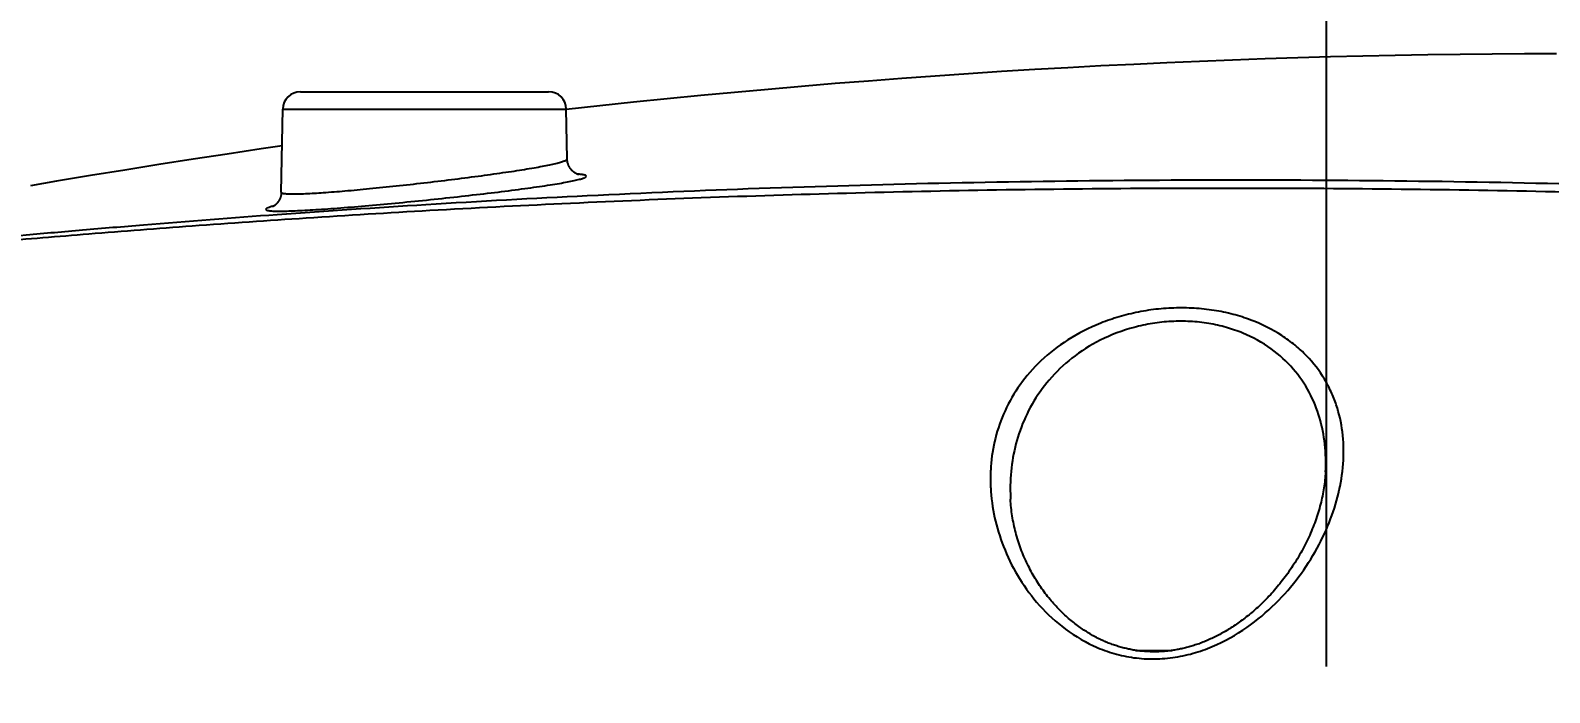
# Model space of a CAD drawing. Header units: millimetres. Extents: x 5828 to 6704, y 123 to 421.
# Drawn here: x 6407.622 to 6409.77, y 194.309 to 195.245 of the extents above; entities that cross this region are included whole.
import ezdxf

# ---------------------------------------------------------------- set-up
doc = ezdxf.new("R2010")
doc.units = ezdxf.units.MM
doc.linetypes.add('CENTER', pattern=[0.6, 0.375, -0.075, 0.075, -0.075])
for name, color, linetype in [('中心线', 7, 'Continuous'), ('外形图', 7, 'Continuous'), ('尺寸标注', 7, 'Continuous')]:
    doc.layers.add(name, color=color, linetype=linetype)
doc.styles.add('微软雅黑', font='msyh.ttc', dxfattribs={"height": 1.5})
doc.dimstyles.new('尺寸标注_1_20比例', dxfattribs={"dimtxt": 1.5, "dimasz": 1.25, "dimexe": 0.5, "dimexo": 0.4, "dimgap": 0.5, "dimtad": 1, "dimdec": 1, "dimlfac": 20, "dimdsep": 46, "dimtxsty": '微软雅黑', "dimcen": 0.09, "dimadec": 0, "dimazin": 0, "dimtp": 0.01, "dimtm": 0.01, "dimtfac": 1, "dimtdec": 1, "dimtofl": 0, "dimtmove": 0, "dimatfit": 3, "dimfxl": 1, "dimtolj": 1, "dimarcsym": 0})

# ---------------------------------------------------------------- blocks, each defined once
blk = doc.blocks.new('*D1102')
at = {"layer": 'Defpoints', "color": 0}
for p in [(6409.4545, 201.6953), (6409.4545, 196.4975), (6406.5795, 189.9086)]:
    blk.add_point(p, dxfattribs=at)
at = {"layer": '尺寸标注', "color": 0, "lineweight": -2}
for p, q in [((6406.5795, 190.3086), (6406.5795, 202.1953)), ((6409.4545, 196.8975), (6409.4545, 202.1953)), ((6405.3295, 201.6953), (6404.0795, 201.6953)), ((6410.7045, 201.6953), (6417.675, 201.6953))]:
    blk.add_line(p, q, dxfattribs=at)
at = {"layer": '尺寸标注', "color": 0}
for points in [[(6405.3295, 201.487), (6405.3295, 201.9037), (6406.5795, 201.6953)], [(6410.7045, 201.9037), (6410.7045, 201.487), (6409.4545, 201.6953)]]:
    blk.add_solid(points, dxfattribs=at)
at = {"layer": '尺寸标注', "color": 0, "insert": (6415.1519, 202.9561), "char_height": 1.5, "attachment_point": 5, "style": '微软雅黑'}
blk.add_mtext('\\A1;\\A1;{\\fAlibaba PuHuiTi 3.0 55 Regular|b0|i0|c134|p18;57.5}', dxfattribs=at)

msp = doc.modelspace()

# ---------------------------------------------------------------- linework, layer by layer
at = {"layer": '中心线', "linetype": 'CENTER', "ltscale": 5}
msp.add_line((6409.4545, 182.3461), (6409.4545, 196.4975), dxfattribs=at)
at = {"layer": '外形图', "linetype": 'ByBlock'}
for p, q in [((6408.0041, 195.1586), (6408.3549, 195.1586)), ((6407.977, 195.0165), (6407.9791, 195.1341)), ((6407.9791, 195.1341), (6408.3799, 195.1341)), ((6408.3811, 195.0636), (6408.3799, 195.1341)), ((6409.0075, 194.6019), (6409.0078, 194.5823)), ((6409.1852, 194.3686), (6409.2366, 194.3686))]:
    msp.add_line(p, q, dxfattribs=at)
for points in [[(6409.7796, 195.2121), (6409.7343, 195.212), (6409.6888, 195.2117), (6409.6433, 195.2112), (6409.5976, 195.2106), (6409.5518, 195.2098), (6409.506, 195.2088), (6409.46, 195.2077), (6409.4139, 195.2064), (6409.3678, 195.2049), (6409.3215, 195.2033), (6409.2752, 195.2015), (6409.2287, 195.1995), (6409.1822, 195.1973), (6409.1356, 195.195), (6409.0889, 195.1925), (6409.0421, 195.1898), (6408.9952, 195.187), (6408.9483, 195.1839), (6408.9013, 195.1807), (6408.8542, 195.1773), (6408.807, 195.1737), (6408.7598, 195.17), (6408.7125, 195.166), (6408.6651, 195.1619), (6408.6176, 195.1576), (6408.5701, 195.1531), (6408.5225, 195.1484), (6408.475, 195.1436), (6408.4273, 195.1385), (6408.3799, 195.1333)], [(6407.9782, 195.0819), (6407.9485, 195.0776), (6407.9003, 195.0705), (6407.8522, 195.0632), (6407.8039, 195.0556), (6407.7557, 195.0479), (6407.7074, 195.04), (6407.6591, 195.0319), (6407.6223, 195.0255)], [(6408.3974, 195.0414), (6408.3974, 195.0414), (6408.3974, 195.0414), (6408.3973, 195.0414), (6408.3973, 195.0414), (6408.3972, 195.0415), (6408.3971, 195.0415), (6408.3971, 195.0415), (6408.397, 195.0415), (6408.3969, 195.0416), (6408.3968, 195.0416), (6408.3966, 195.0416), (6408.3965, 195.0417), (6408.3964, 195.0417), (6408.3962, 195.0418), (6408.3961, 195.0418), (6408.3959, 195.0419), (6408.3958, 195.0419), (6408.3956, 195.042), (6408.3954, 195.0421), (6408.3953, 195.0421), (6408.3951, 195.0422), (6408.3949, 195.0423), (6408.3947, 195.0424), (6408.3946, 195.0424), (6408.3944, 195.0425), (6408.3942, 195.0426), (6408.394, 195.0427), (6408.3938, 195.0428), (6408.3936, 195.0429), (6408.3934, 195.0431), (6408.3931, 195.0432), (6408.3929, 195.0433), (6408.3927, 195.0434), (6408.3925, 195.0436), (6408.3923, 195.0437), (6408.392, 195.0438), (6408.3918, 195.044), (6408.3916, 195.0441), (6408.3913, 195.0443), (6408.3911, 195.0445), (6408.3909, 195.0447), (6408.3906, 195.0448), (6408.3904, 195.045), (6408.3901, 195.0452), (6408.3899, 195.0454), (6408.3896, 195.0456), (6408.3893, 195.0459), (6408.3891, 195.0461), (6408.3888, 195.0463), (6408.3886, 195.0466), (6408.3883, 195.0468), (6408.388, 195.0471), (6408.3878, 195.0474), (6408.3875, 195.0476), (6408.3872, 195.0479), (6408.387, 195.0482), (6408.3867, 195.0486), (6408.3865, 195.0489), (6408.3862, 195.0492), (6408.3859, 195.0495), (6408.3857, 195.0499), (6408.3854, 195.0502), (6408.3852, 195.0506), (6408.385, 195.051), (6408.3847, 195.0514), (6408.3845, 195.0517), (6408.3843, 195.0521), (6408.384, 195.0525), (6408.3838, 195.053), (6408.3836, 195.0534), (6408.3834, 195.0538), (6408.3832, 195.0542), (6408.383, 195.0547), (6408.3828, 195.0551), (6408.3827, 195.0555), (6408.3825, 195.056), (6408.3824, 195.0565), (6408.3822, 195.0569), (6408.3821, 195.0574), (6408.3819, 195.0578), (6408.3818, 195.0583), (6408.3817, 195.0588), (6408.3816, 195.0593), (6408.3815, 195.0597), (6408.3814, 195.0602), (6408.3814, 195.0607), (6408.3813, 195.0612), (6408.3813, 195.0617), (6408.3812, 195.0622), (6408.3812, 195.0627), (6408.3812, 195.0631), (6408.3812, 195.0635)], [(6407.977, 195.0165), (6407.977, 195.0161), (6407.977, 195.0156), (6407.9769, 195.0151), (6407.9769, 195.0146), (6407.9769, 195.0141), (6407.9768, 195.0137), (6407.9767, 195.0132), (6407.9766, 195.0127), (6407.9766, 195.0123), (6407.9765, 195.0118), (6407.9764, 195.0113), (6407.9762, 195.0109), (6407.9761, 195.0104), (6407.976, 195.01), (6407.9759, 195.0095), (6407.9757, 195.0091), (6407.9756, 195.0087), (6407.9754, 195.0083), (6407.9753, 195.0078), (6407.9751, 195.0074), (6407.9749, 195.007), (6407.9747, 195.0066), (6407.9745, 195.0063), (6407.9744, 195.0059), (6407.9742, 195.0055), (6407.974, 195.0052), (6407.9738, 195.0048), (6407.9736, 195.0045), (6407.9734, 195.0041), (6407.9732, 195.0038), (6407.973, 195.0035), (6407.9727, 195.0032), (6407.9725, 195.0029), (6407.9723, 195.0026), (6407.9721, 195.0023), (6407.9719, 195.0021), (6407.9717, 195.0018), (6407.9715, 195.0015), (6407.9713, 195.0013), (6407.9711, 195.0011), (6407.9709, 195.0008), (6407.9707, 195.0006), (6407.9705, 195.0004), (6407.9703, 195.0002), (6407.9701, 195), (6407.9699, 194.9998), (6407.9697, 194.9996), (6407.9695, 194.9994), (6407.9693, 194.9992), (6407.9691, 194.9991), (6407.9689, 194.9989), (6407.9687, 194.9987), (6407.9686, 194.9986), (6407.9684, 194.9984), (6407.9682, 194.9983), (6407.968, 194.9982), (6407.9678, 194.998), (6407.9677, 194.9979), (6407.9675, 194.9978), (6407.9673, 194.9977), (6407.9672, 194.9975), (6407.967, 194.9974), (6407.9669, 194.9973), (6407.9667, 194.9972), (6407.9666, 194.9971), (6407.9664, 194.997), (6407.9663, 194.997), (6407.9661, 194.9969), (6407.966, 194.9968), (6407.9659, 194.9967), (6407.9658, 194.9967), (6407.9656, 194.9966), (6407.9655, 194.9965), (6407.9654, 194.9965), (6407.9653, 194.9964), (6407.9652, 194.9964), (6407.9652, 194.9963), (6407.9651, 194.9963), (6407.965, 194.9963), (6407.965, 194.9963), (6407.9649, 194.9962), (6407.9649, 194.9962), (6407.9649, 194.9962)], [(6409.4532, 194.6211), (6409.453, 194.6183), (6409.4528, 194.6155), (6409.4526, 194.6127), (6409.4523, 194.6099), (6409.452, 194.607), (6409.4517, 194.6042), (6409.4513, 194.6013), (6409.4508, 194.5985), (6409.4504, 194.5956), (6409.4499, 194.5927), (6409.4493, 194.5898), (6409.4487, 194.5869), (6409.4481, 194.584), (6409.4475, 194.5811), (6409.4468, 194.5782), (6409.4461, 194.5753), (6409.4453, 194.5724), (6409.4445, 194.5695), (6409.4436, 194.5666), (6409.4428, 194.5636), (6409.4419, 194.5607), (6409.4409, 194.5578), (6409.4399, 194.5549), (6409.4389, 194.552), (6409.4379, 194.5491), (6409.4368, 194.5462), (6409.4356, 194.5433), (6409.4345, 194.5404), (6409.4333, 194.5375), (6409.4321, 194.5346), (6409.4308, 194.5317), (6409.4295, 194.5289), (6409.4282, 194.526), (6409.4269, 194.5232), (6409.4255, 194.5204), (6409.4241, 194.5176), (6409.4226, 194.5148), (6409.4212, 194.512), (6409.4197, 194.5092), (6409.4181, 194.5065), (6409.4166, 194.5037), (6409.415, 194.501), (6409.4134, 194.4983), (6409.4118, 194.4957), (6409.4101, 194.493), (6409.4084, 194.4904), (6409.4067, 194.4878), (6409.405, 194.4852), (6409.4033, 194.4826), (6409.4015, 194.4801), (6409.3997, 194.4775), (6409.3979, 194.4751), (6409.3961, 194.4726), (6409.3943, 194.4702), (6409.3924, 194.4678), (6409.3906, 194.4654), (6409.3887, 194.463), (6409.3868, 194.4607), (6409.3849, 194.4584), (6409.383, 194.4561), (6409.3811, 194.4539), (6409.3791, 194.4517), (6409.3772, 194.4495), (6409.3752, 194.4474), (6409.3732, 194.4453), (6409.3713, 194.4432), (6409.3693, 194.4411), (6409.3673, 194.4391), (6409.3653, 194.4371), (6409.3633, 194.4352), (6409.3613, 194.4333), (6409.3593, 194.4314), (6409.3573, 194.4295), (6409.3553, 194.4277), (6409.3533, 194.4259), (6409.3513, 194.4242), (6409.3492, 194.4224), (6409.3472, 194.4208), (6409.3452, 194.4191), (6409.3432, 194.4175), (6409.3412, 194.4159), (6409.3392, 194.4143), (6409.3372, 194.4128), (6409.3352, 194.4113), (6409.3332, 194.4098), (6409.3312, 194.4084), (6409.3292, 194.407), (6409.3272, 194.4056), (6409.3252, 194.4042), (6409.3233, 194.4029), (6409.3213, 194.4016), (6409.3193, 194.4004), (6409.3174, 194.3992), (6409.3154, 194.398), (6409.3135, 194.3968), (6409.3115, 194.3956), (6409.3096, 194.3945), (6409.3077, 194.3934), (6409.3057, 194.3924), (6409.3038, 194.3913), (6409.3019, 194.3903), (6409.3, 194.3893), (6409.2981, 194.3884), (6409.2963, 194.3875), (6409.2944, 194.3866), (6409.2925, 194.3857), (6409.2907, 194.3848), (6409.2888, 194.384), (6409.287, 194.3832), (6409.2851, 194.3824), (6409.2833, 194.3816), (6409.2815, 194.3809), (6409.2797, 194.3802), (6409.2779, 194.3795), (6409.2761, 194.3788), (6409.2743, 194.3781), (6409.2725, 194.3775), (6409.2707, 194.3769), (6409.2689, 194.3763), (6409.2672, 194.3757), (6409.2654, 194.3752), (6409.2637, 194.3747), (6409.2619, 194.3741), (6409.2602, 194.3736), (6409.2585, 194.3732), (6409.2567, 194.3727), (6409.255, 194.3723), (6409.2533, 194.3719), (6409.2516, 194.3715), (6409.2499, 194.3711), (6409.2482, 194.3707), (6409.2465, 194.3704), (6409.2448, 194.37), (6409.2432, 194.3697), (6409.2415, 194.3694), (6409.2398, 194.3691), (6409.2382, 194.3689), (6409.2365, 194.3686), (6409.2349, 194.3684), (6409.2332, 194.3682), (6409.2316, 194.368), (6409.2299, 194.3678), (6409.2283, 194.3676), (6409.2266, 194.3674), (6409.225, 194.3673), (6409.2234, 194.3672), (6409.2218, 194.3671), (6409.2201, 194.367), (6409.2185, 194.3669), (6409.2169, 194.3668), (6409.2153, 194.3668), (6409.2137, 194.3667), (6409.212, 194.3667), (6409.2104, 194.3667), (6409.2088, 194.3667), (6409.2072, 194.3668), (6409.2056, 194.3668), (6409.204, 194.3669), (6409.2024, 194.3669), (6409.2008, 194.367), (6409.1992, 194.3671), (6409.1975, 194.3672), (6409.1959, 194.3674), (6409.1943, 194.3675), (6409.1927, 194.3677), (6409.1911, 194.3678), (6409.1895, 194.368), (6409.1879, 194.3682), (6409.1862, 194.3685), (6409.1846, 194.3687), (6409.183, 194.369), (6409.1814, 194.3692), (6409.1797, 194.3695), (6409.1781, 194.3698), (6409.1765, 194.3702), (6409.1748, 194.3705), (6409.1732, 194.3709), (6409.1716, 194.3712), (6409.1699, 194.3716), (6409.1683, 194.372), (6409.1666, 194.3725), (6409.165, 194.3729), (6409.1633, 194.3734), (6409.1616, 194.3739), (6409.16, 194.3744), (6409.1583, 194.3749), (6409.1566, 194.3754), (6409.1549, 194.376), (6409.1533, 194.3766), (6409.1516, 194.3772), (6409.1499, 194.3778), (6409.1482, 194.3784), (6409.1465, 194.3791), (6409.1448, 194.3798), (6409.1431, 194.3805), (6409.1414, 194.3812), (6409.1396, 194.382), (6409.1379, 194.3828), (6409.1362, 194.3836)], [(6409.1362, 194.3836), (6409.1344, 194.3844), (6409.1327, 194.3852), (6409.131, 194.3861), (6409.1292, 194.387), (6409.1275, 194.3879), (6409.1257, 194.3889), (6409.1239, 194.3899), (6409.1222, 194.3909), (6409.1204, 194.3919), (6409.1186, 194.393), (6409.1169, 194.394), (6409.1151, 194.3952), (6409.1133, 194.3963), (6409.1115, 194.3975), (6409.1097, 194.3987), (6409.1079, 194.3999), (6409.1062, 194.4011), (6409.1044, 194.4024), (6409.1026, 194.4037), (6409.1008, 194.4051), (6409.099, 194.4065), (6409.0972, 194.4079), (6409.0954, 194.4093), (6409.0936, 194.4108), (6409.0918, 194.4123), (6409.09, 194.4138), (6409.0882, 194.4154), (6409.0864, 194.417), (6409.0846, 194.4186), (6409.0829, 194.4203), (6409.0811, 194.422), (6409.0793, 194.4237), (6409.0776, 194.4255), (6409.0758, 194.4273), (6409.074, 194.4291), (6409.0723, 194.431), (6409.0706, 194.4329), (6409.0688, 194.4348), (6409.0671, 194.4368), (6409.0654, 194.4388), (6409.0637, 194.4408), (6409.062, 194.4429), (6409.0603, 194.445), (6409.0587, 194.4471), (6409.057, 194.4493), (6409.0554, 194.4515), (6409.0538, 194.4537), (6409.0522, 194.4559), (6409.0506, 194.4582), (6409.049, 194.4605), (6409.0475, 194.4629), (6409.0459, 194.4652), (6409.0444, 194.4677), (6409.0429, 194.4701), (6409.0414, 194.4726), (6409.04, 194.475), (6409.0386, 194.4776), (6409.0372, 194.4801), (6409.0358, 194.4827), (6409.0345, 194.4853), (6409.0331, 194.4879), (6409.0318, 194.4905), (6409.0306, 194.4932), (6409.0293, 194.4959), (6409.0281, 194.4986), (6409.0269, 194.5013), (6409.0258, 194.504), (6409.0246, 194.5068), (6409.0235, 194.5096), (6409.0225, 194.5124), (6409.0215, 194.5152), (6409.0205, 194.518), (6409.0195, 194.5209), (6409.0186, 194.5237), (6409.0177, 194.5266), (6409.0168, 194.5295), (6409.016, 194.5324), (6409.0152, 194.5353), (6409.0145, 194.5382), (6409.0138, 194.5411), (6409.0131, 194.544), (6409.0125, 194.547), (6409.0119, 194.5499), (6409.0113, 194.5529), (6409.0108, 194.5558), (6409.0103, 194.5587), (6409.0098, 194.5617), (6409.0094, 194.5647), (6409.0091, 194.5676), (6409.0087, 194.5706), (6409.0084, 194.5735), (6409.0082, 194.5765), (6409.008, 194.5794), (6409.0078, 194.5823)]]:
    msp.add_lwpolyline(points, dxfattribs=at)
for centre, radius, start, end in [((6408.0041, 195.1336), 0.025, 90, 179), ((6408.3549, 195.1336), 0.025, 1, 90), ((6409.2247, 194.6113), 0.2453, 177.1695, 182.989)]:
    msp.add_arc(centre, radius, start, end, dxfattribs=at)
for points, knots in [([(6407.977, 195.0165), (6407.977, 195.016), (6407.9777, 195.0156), (6407.9786, 195.0153), (6407.9795, 195.015), (6407.981, 195.0147), (6407.9832, 195.0145), (6407.9859, 195.0143), (6407.989, 195.0141), (6407.994, 195.0141), (6408.0015, 195.0141), (6408.0161, 195.0147), (6408.0381, 195.016), (6408.0683, 195.0184), (6408.1026, 195.0216), (6408.1399, 195.0254), (6408.1786, 195.0297), (6408.2173, 195.0343), (6408.2546, 195.0391), (6408.284, 195.0432), (6408.3058, 195.0464), (6408.3205, 195.0487), (6408.3338, 195.051), (6408.3456, 195.0531), (6408.3559, 195.0551), (6408.3645, 195.057), (6408.3713, 195.0588), (6408.3759, 195.0602), (6408.3785, 195.0614), (6408.3799, 195.0621), (6408.3807, 195.0627), (6408.3811, 195.0632), (6408.3811, 195.0635)], [0, 0, 0, 0, 0.003422, 0.004853, 0.006552, 0.010778, 0.016133, 0.022623, 0.030243, 0.03898, 0.059735, 0.084702, 0.146279, 0.221314, 0.306876, 0.399657, 0.496119, 0.592626, 0.685572, 0.771495, 0.810809, 0.847193, 0.880306, 0.909835, 0.935505, 0.957076, 0.974357, 0.987213, 0.991969, 0.995626, 0.998242, 1, 1, 1, 1]), ([(6407.5733, 195.0167), (6407.5542, 195.0132), (6407.5253, 195.0076), (6407.4867, 194.9997), (6407.4573, 194.9935), (6407.4279, 194.9871), (6407.3982, 194.9804), (6407.3678, 194.9733), (6407.3419, 194.9671), (6407.3205, 194.9619), (6407.3043, 194.9579), (6407.2884, 194.9539), (6407.2732, 194.95), (6407.2593, 194.9463), (6407.247, 194.9428), (6407.2366, 194.9396), (6407.2293, 194.9372), (6407.2244, 194.9353), (6407.2216, 194.9341), (6407.2192, 194.933), (6407.2173, 194.9319), (6407.2159, 194.931), (6407.215, 194.9301), (6407.2145, 194.9293), (6407.2145, 194.9288), (6407.2146, 194.9282), (6407.2152, 194.9276), (6407.2164, 194.9271), (6407.2179, 194.9266), (6407.221, 194.926), (6407.2261, 194.9256), (6407.2337, 194.9253), (6407.2433, 194.9254), (6407.255, 194.9258), (6407.2686, 194.9264), (6407.2842, 194.9274), (6407.3018, 194.9286), (6407.3291, 194.9307), (6407.3679, 194.9339), (6407.42, 194.9385), (6407.4793, 194.9439), (6407.5455, 194.9499), (6407.6186, 194.9565), (6407.6981, 194.9634), (6407.8164, 194.9734), (6407.9782, 194.9859), (6408.1874, 195), (6408.4144, 195.0125), (6408.6561, 195.0228), (6408.9092, 195.0301), (6409.17, 195.034), (6409.4348, 195.0343), (6409.6999, 195.0311), (6409.9615, 195.0245), (6410.2158, 195.0151), (6410.4594, 195.0036), (6410.6887, 194.9907), (6410.9007, 194.9774), (6411.0922, 194.9647), (6411.2377, 194.9552), (6411.3416, 194.9491), (6411.4095, 194.9454), (6411.4705, 194.9427), (6411.5243, 194.941), (6411.5708, 194.9403), (6411.605, 194.9406), (6411.6284, 194.9416), (6411.6465, 194.9428), (6411.6591, 194.9444), (6411.6668, 194.9458)], [0, 0, 0, 0, 0.012076, 0.018274, 0.024502, 0.030724, 0.036976, 0.043392, 0.050096, 0.053553, 0.057031, 0.060463, 0.063747, 0.066766, 0.069435, 0.071687, 0.073502, 0.07425, 0.074894, 0.075437, 0.07588, 0.076229, 0.076489, 0.076677, 0.076755, 0.076832, 0.077012, 0.077261, 0.077597, 0.078029, 0.079192, 0.080767, 0.082758, 0.085169, 0.087999, 0.091245, 0.094899, 0.098955, 0.108251, 0.119088, 0.131422, 0.14521, 0.16041, 0.176967, 0.194818, 0.234133, 0.277742, 0.325025, 0.375353, 0.428016, 0.482268, 0.537351, 0.592494, 0.646917, 0.699852, 0.750566, 0.79835, 0.842534, 0.882478, 0.91755, 0.933069, 0.947162, 0.95979, 0.97094, 0.980598, 0.988705, 0.992139, 0.995148, 1, 1, 1, 1]), ([(6407.9551, 194.9922), (6407.955, 194.9917), (6407.9562, 194.9911), (6407.9576, 194.9907), (6407.9596, 194.9904), (6407.962, 194.9901), (6407.965, 194.9899), (6407.9685, 194.9898), (6407.9742, 194.9897), (6407.9825, 194.9898), (6407.9939, 194.9902), (6408.0072, 194.9908), (6408.0222, 194.9916), (6408.0386, 194.9927), (6408.0632, 194.9945), (6408.0965, 194.9973), (6408.1385, 195.0011), (6408.1822, 195.0054), (6408.2257, 195.0101), (6408.2676, 195.0148), (6408.3007, 195.0189), (6408.3252, 195.0222), (6408.3415, 195.0245), (6408.3564, 195.0267), (6408.3696, 195.0289), (6408.3809, 195.0309), (6408.3904, 195.0328), (6408.3971, 195.0343), (6408.4013, 195.0355), (6408.4038, 195.0363), (6408.4057, 195.0371), (6408.4069, 195.0377), (6408.4076, 195.0382), (6408.408, 195.0386), (6408.4083, 195.039), (6408.4083, 195.0392)], [0, 0, 0, 0, 0.003224, 0.006317, 0.010532, 0.015892, 0.0224, 0.030047, 0.038822, 0.059675, 0.084773, 0.113877, 0.146703, 0.182931, 0.222205, 0.308326, 0.401716, 0.498772, 0.595782, 0.689064, 0.775091, 0.814355, 0.850617, 0.883533, 0.912794, 0.938123, 0.959283, 0.976089, 0.982814, 0.988408, 0.992868, 0.996215, 0.99749, 0.998521, 1, 1, 1, 1]), ([(6408.4083, 195.0392), (6408.4082, 195.0396), (6408.4075, 195.0402), (6408.4063, 195.0406), (6408.4049, 195.041), (6408.4031, 195.0413), (6408.3999, 195.0417), (6408.3973, 195.0419), (6408.3955, 195.0421)], [0, 0, 0, 0, 0.093749, 0.175356, 0.283984, 0.420504, 0.58527, 1, 1, 1, 1]), ([(6407.2038, 194.9289), (6407.2024, 194.9283), (6407.2005, 194.9275), (6407.1983, 194.9263), (6407.1971, 194.9255), (6407.1963, 194.9248), (6407.1957, 194.9241), (6407.1954, 194.9234), (6407.1955, 194.9227), (6407.1959, 194.9221), (6407.1967, 194.9217), (6407.1978, 194.9212), (6407.1998, 194.9207), (6407.2032, 194.9202), (6407.2082, 194.9198), (6407.2145, 194.9196), (6407.2222, 194.9196), (6407.2311, 194.9198), (6407.2414, 194.9201), (6407.2531, 194.9207), (6407.2711, 194.9218), (6407.2969, 194.9235), (6407.3316, 194.9262), (6407.3711, 194.9295), (6407.4155, 194.9333), (6407.4646, 194.9375), (6407.5184, 194.9421), (6407.5989, 194.949), (6407.7103, 194.9582), (6407.856, 194.9695), (6408.0167, 194.9807), (6408.1909, 194.9914), (6408.3771, 195.001), (6408.5735, 195.0093), (6408.7782, 195.0158), (6408.9895, 195.0203), (6409.2781, 195.0233), (6409.5686, 195.0218), (6409.8579, 195.0159), (6410.0706, 195.0096), (6410.2773, 195.0017), (6410.4762, 194.9925), (6410.6656, 194.9824), (6410.8435, 194.9721), (6411.0086, 194.9618), (6411.159, 194.9523), (6411.2935, 194.944), (6411.395, 194.9384), (6411.4672, 194.9351), (6411.5144, 194.9333), (6411.557, 194.9322), (6411.5948, 194.9316), (6411.6276, 194.9318), (6411.6554, 194.9328), (6411.678, 194.9346), (6411.6964, 194.9372), (6411.712, 194.9403), (6411.7266, 194.9433), (6411.7411, 194.946), (6411.7605, 194.9492), (6411.7843, 194.9528), (6411.8118, 194.9572), (6411.8381, 194.9613), (6411.8718, 194.966), (6411.9049, 194.9697), (6411.9371, 194.9728), (6411.9668, 194.9754), (6412.0016, 194.9782), (6412.0409, 194.9804), (6412.0771, 194.9815), (6412.1101, 194.9817), (6412.1399, 194.9812), (6412.1665, 194.98), (6412.1901, 194.978), (6412.2107, 194.9753), (6412.2258, 194.9724), (6412.236, 194.9695), (6412.2438, 194.9668), (6412.2491, 194.9642), (6412.252, 194.9621)], [0, 0, 0, 0, 0.000865, 0.001205, 0.001486, 0.00171, 0.001883, 0.002017, 0.002134, 0.002267, 0.002438, 0.00266, 0.002939, 0.003677, 0.004667, 0.005913, 0.007419, 0.009186, 0.011215, 0.013505, 0.016053, 0.02191, 0.028762, 0.036587, 0.045364, 0.055074, 0.065697, 0.077214, 0.102832, 0.131695, 0.163521, 0.197993, 0.234797, 0.273612, 0.314077, 0.355805, 0.398397, 0.484569, 0.527335, 0.569343, 0.6102, 0.649531, 0.686971, 0.722178, 0.754831, 0.78462, 0.811237, 0.834405, 0.844632, 0.853939, 0.862322, 0.869773, 0.876262, 0.88173, 0.886151, 0.889683, 0.8927, 0.895561, 0.898452, 0.901394, 0.907194, 0.912649, 0.917839, 0.922911, 0.932787, 0.937503, 0.942013, 0.950409, 0.958117, 0.965253, 0.971771, 0.977618, 0.982837, 0.987504, 0.991625, 0.995106, 0.996578, 0.997869, 1, 1, 1, 1]), ([(6407.9667, 194.9972), (6407.965, 194.9967), (6407.9621, 194.9959), (6407.9587, 194.9947), (6407.9568, 194.9938), (6407.9559, 194.9933), (6407.9553, 194.9928), (6407.9551, 194.9923), (6407.9551, 194.9922)], [0, 0, 0, 0, 0.406752, 0.706393, 0.816122, 0.899851, 0.959359, 1, 1, 1, 1]), ([(6409.4784, 194.6377), (6409.4791, 194.6509), (6409.4783, 194.6775), (6409.4711, 194.71), (6409.4613, 194.7346), (6409.4486, 194.7587), (6409.4314, 194.7811), (6409.4101, 194.8007), (6409.3847, 194.8192), (6409.355, 194.8339), (6409.3222, 194.8443), (6409.2954, 194.8499), (6409.2673, 194.8529), (6409.2386, 194.8532), (6409.2099, 194.851), (6409.1818, 194.846), (6409.1547, 194.8387), (6409.1212, 194.8263), (6409.0838, 194.8062), (6409.0463, 194.7758), (6409.0175, 194.7411), (6408.9969, 194.7035), (6408.9841, 194.664), (6408.9804, 194.6369), (6408.9798, 194.6234)], [0, 0, 0, 0, 0.053413, 0.106198, 0.13278, 0.159729, 0.215549, 0.244987, 0.275726, 0.341616, 0.376967, 0.41372, 0.451578, 0.49012, 0.528832, 0.567211, 0.604829, 0.641378, 0.710509, 0.774469, 0.834111, 0.890736, 0.945653, 1, 1, 1, 1]), ([(6409.4532, 194.6211), (6409.4539, 194.6341), (6409.4533, 194.66), (6409.4459, 194.6982), (6409.4312, 194.7346), (6409.4083, 194.7681), (6409.3764, 194.7971), (6409.3431, 194.8154), (6409.3128, 194.8258), (6409.2879, 194.8314), (6409.2618, 194.8342), (6409.2351, 194.8342), (6409.2085, 194.8314), (6409.1744, 194.8241), (6409.135, 194.8093), (6409.0944, 194.7836), (6409.0619, 194.7525), (6409.0374, 194.7177), (6409.0204, 194.6804), (6409.0103, 194.6416), (6409.0078, 194.6151), (6409.0075, 194.6019)], [0, 0, 0, 0, 0.055287, 0.109807, 0.164565, 0.220996, 0.280901, 0.345996, 0.380822, 0.417021, 0.454298, 0.492205, 0.53021, 0.567799, 0.640126, 0.707685, 0.770695, 0.830246, 0.887602, 0.943888, 1, 1, 1, 1]), ([(6408.9798, 194.5985), (6408.9805, 194.5845), (6408.9844, 194.5561), (6408.9971, 194.5145), (6409.0168, 194.4739), (6409.0442, 194.4354), (6409.08, 194.4007), (6409.1171, 194.3776), (6409.151, 194.3646), (6409.1788, 194.3582), (6409.2078, 194.3558), (6409.2372, 194.3578), (6409.2659, 194.3639), (6409.3018, 194.3765), (6409.3421, 194.3992), (6409.3829, 194.4336), (6409.4159, 194.4717), (6409.4419, 194.5121), (6409.4669, 194.5661), (6409.477, 194.6094), (6409.4784, 194.6377)], [0, 0, 0, 0, 0.05332, 0.108089, 0.164863, 0.224206, 0.286783, 0.353369, 0.38842, 0.424539, 0.461465, 0.498764, 0.535939, 0.572582, 0.643306, 0.710418, 0.774072, 0.83457, 0.892213, 1, 1, 1, 1])]:
    msp.add_open_spline(points, degree=3, knots=knots, dxfattribs=at)

# ---------------------------------------------------------------- dimensions: what is measured, and where the dimension line sits
at = {"layer": '尺寸标注'}
dim = msp.add_linear_dim(base=(6409.4545, 201.6953), p1=(6406.5795, 189.9086), p2=(6409.4545, 196.4975), text='\\A1;{\\fAlibaba PuHuiTi 3.0 55 Regular|b0|i0|c134|p18;<>}', dimstyle='尺寸标注_1_20比例', dxfattribs=at)
dim.commit()
dim.dimension.update_dxf_attribs({"geometry": '*D1102', "text_midpoint": (6415.1519, 201.6953), "dimtype": 160})

doc.saveas('drawing.dxf')
